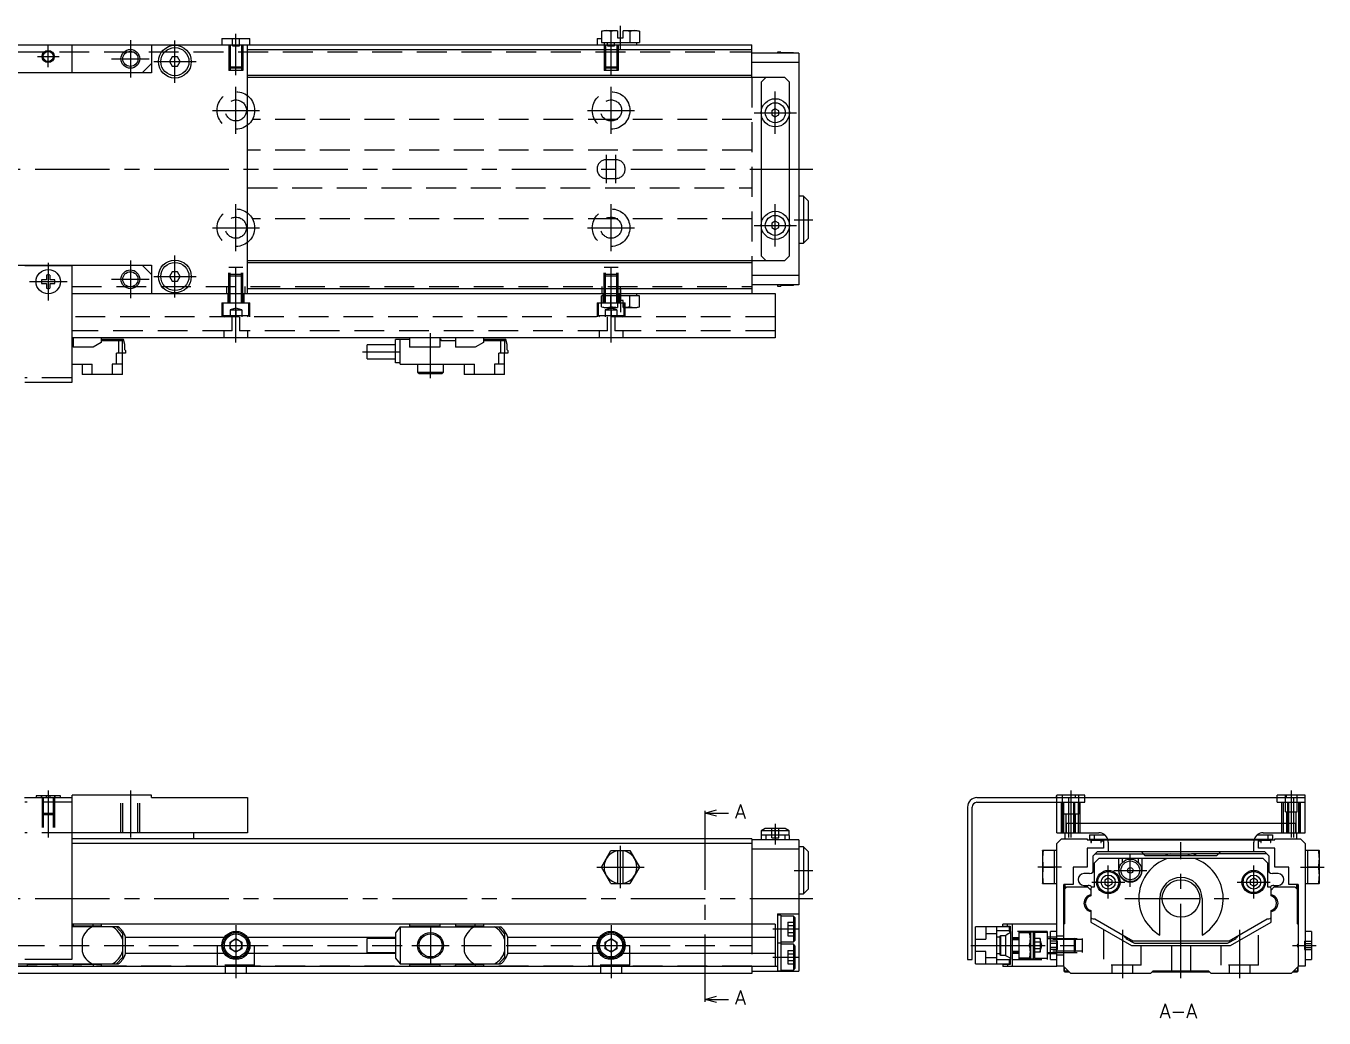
# Model space of a CAD drawing. Extents: x -1 to 584, y -8 to 212.
# Drawn here: x 307.2 to 584, y 0.5 to 212 of the extents above; entities that cross this region are included whole.
import ezdxf

# ---------------------------------------------------------------- set-up
doc = ezdxf.new("R2010")
doc.units = 0
doc.header["$LTSCALE"] = 0.5
doc.linetypes.add('CENTER', pattern=[50.8, 31.75, -6.35, 6.35, -6.35])
doc.linetypes.add('DASHED', pattern=[19.05, 12.7, -6.35])
for name, color, linetype in [('MSM_CENTER', 1, 'CENTER'), ('MSM_CONTINUOUS', 7, 'CONTINUOUS'), ('MSM_DASHED', 4, 'DASHED'), ('MSM_NARROW', 5, 'CONTINUOUS'), ('MSM_PART_NUMBER', 7, 'CONTINUOUS')]:
    doc.layers.add(name, color=color, linetype=linetype)
doc.styles.get("Standard").update_dxf_attribs({"font": 'txt.shx', "height": 1, "bigfont": 'bigfont.shx'})

msp = doc.modelspace()

# ---------------------------------------------------------------- linework, layer by layer
at = {"layer": 'MSM_CENTER'}
for p, q in [((433.99, 206.97), (433.99, 211.99)), ((311.99, 203.19), (311.99, 207.79)), ((329.5, 208.99), (329.5, 200.99)), ((339, 199.89), (339, 208.89)), ((352, 201.49), (352, 210.29)), ((431.99, 201.49), (431.99, 210.29)), ((309.69, 205.49), (314.29, 205.49)), ((325.5, 204.99), (333.5, 204.99)), ((334.5, 204.39), (343.5, 204.39)), ((352, 188.99), (352, 198.99)), ((431.99, 188.99), (431.99, 198.99)), ((467, 188.99), (467, 197.99)), ((347, 193.99), (357, 193.99)), ((426.99, 193.99), (437, 193.99)), ((462.5, 193.49), (471.5, 193.49)), ((430.99, 178.49), (430.99, 184.49)), ((432.99, 178.49), (432.99, 184.49)), ((106, 181.49), (475, 181.49)), ((352, 163.99), (352, 173.99)), ((431.99, 163.99), (431.99, 173.99)), ((467, 164.99), (467, 173.99)), ((347, 168.99), (357, 168.99)), ((426.99, 168.99), (437, 168.99)), ((462.5, 169.49), (471.5, 169.49)), ((471, 170.69), (475, 170.69)), ((311.99, 161.49), (311.99, 153.49)), ((329.5, 161.99), (329.5, 153.99)), ((339, 154.09), (339, 163.09)), ((352, 144.49), (352, 161.49)), ((431.99, 144.49), (431.99, 161.49)), ((325.5, 157.99), (333.5, 157.99)), ((334.5, 158.59), (343.5, 158.59)), ((308, 157.49), (316, 157.49)), ((433.99, 155.99), (433.99, 150.99)), ((393.5, 136.89), (393.5, 146.49)), ((379, 142.54), (387, 142.54)), ((311.99, 49), (311.99, 39)), ((329.5, 49), (329.5, 39)), ((529.49, 47.5), (529.49, 39)), ((529.99, 49), (529.99, 39)), ((576.99, 49), (576.99, 39)), ((577.49, 47.5), (577.49, 39)), ((452, 43.7), (452, 5)), ((467, 41.9), (467, 37.5)), ((433.99, 28.2), (433.99, 37.2)), ((553.49, 9), (553.49, 38)), ((542.69, 28.5), (542.69, 35.5)), ((428.95, 32.7), (439.04, 32.7)), ((471, 32), (475, 32)), ((527.99, 32.7), (522.99, 32.7)), ((537.99, 26), (537.99, 33)), ((539.19, 32), (546.19, 32)), ((568.99, 26), (568.99, 33)), ((578.99, 32.7), (583.99, 32.7)), ((534.49, 29.5), (541.49, 29.5)), ((565.49, 29.5), (572.49, 29.5)), ((106, 26), (475, 26)), ((541.49, 26), (565.49, 26)), ((352, 20.29), (352, 9.51)), ((352, 20), (352, 9)), ((393.5, 20), (393.5, 12)), ((431.99, 20.29), (431.99, 9)), ((466.5, 19.5), (472.19, 19.5)), ((540.99, 19.29), (540.99, 9)), ((565.99, 19.29), (565.99, 9)), ((348, 16), (356, 16)), ((389.5, 16), (397.5, 16)), ((428, 16), (436, 16)), ((508.69, 16), (533.49, 16)), ((577.29, 16), (582.29, 16)), ((466.5, 13.5), (472.19, 13.5))]:
    msp.add_line(p, q, dxfattribs=at)
at = {"layer": 'MSM_CONTINUOUS'}
for p, q in [((430.49, 210.99), (429.95, 210.85)), ((429.95, 210.85), (429.95, 208.49)), ((433.39, 210.99), (430.49, 210.99)), ((431.97, 210.85), (431.97, 208.49)), ((433.39, 210.99), (433.39, 209.49)), ((437.5, 210.99), (434.6, 210.99)), ((434.6, 209.49), (434.6, 210.99)), ((436.02, 210.85), (436.02, 208.49)), ((438.04, 210.85), (437.5, 210.99)), ((438.04, 210.85), (438.04, 208.49)), ((162, 207.99), (462, 207.99)), ((317.1, 201.99), (317.1, 207.99)), ((334, 207.99), (334, 201.99)), ((349, 209.29), (355, 209.29)), ((349, 209.29), (349, 207.99)), ((354.5, 154.99), (354.5, 207.99)), ((355, 207.99), (355, 209.29)), ((428.99, 209.29), (429.95, 209.29)), ((428.99, 209.29), (428.99, 207.99)), ((429.95, 208.49), (438.04, 208.49)), ((430.49, 208.49), (430.49, 207.99)), ((433.39, 209.49), (434.6, 209.49)), ((437.5, 207.99), (437.5, 208.49)), ((462, 200.99), (462, 207.99)), ((338.42, 205.39), (337.84, 204.39)), ((339.57, 205.39), (338.42, 205.39)), ((340.15, 204.39), (339.57, 205.39)), ((354.5, 206.99), (462, 206.99)), ((471.99, 206.19), (462, 206.19)), ((468.19, 206.44), (467.49, 206.44)), ((467.49, 206.44), (467.49, 206.19)), ((468.19, 206.44), (468.19, 206.19)), ((470.89, 206.24), (468.19, 206.24)), ((470.94, 206.19), (470.89, 206.24)), ((470.89, 206.24), (470.89, 206.19)), ((471.99, 206.19), (471.99, 156.79)), ((334, 203.99), (332, 201.99)), ((337.84, 204.39), (338.42, 203.39)), ((338.42, 203.39), (339.57, 203.39)), ((339.57, 203.39), (340.15, 204.39)), ((471.99, 204.19), (462, 204.19)), ((334, 201.99), (290, 201.99)), ((354.5, 201.49), (462, 201.49)), ((469, 200.99), (354.5, 200.99)), ((465, 200.99), (463.99, 199.99)), ((463.99, 199.99), (463.99, 162.99)), ((470, 199.99), (469, 200.99)), ((470, 162.99), (470, 199.99)), ((467, 194.36), (466.24, 193.93)), ((466.24, 193.93), (466.24, 193.06)), ((467.75, 193.93), (467, 194.36)), ((467.75, 193.06), (467.75, 193.93)), ((466.24, 193.06), (467, 192.63)), ((467, 192.63), (467.75, 193.06)), ((473, 175.69), (471.99, 175.69)), ((474, 174.69), (473, 175.69)), ((473, 175.69), (473, 165.69)), ((474, 174.69), (474, 166.69)), ((467, 170.36), (466.24, 169.93)), ((466.24, 169.93), (466.24, 169.06)), ((466.24, 169.06), (467, 168.63)), ((467.75, 169.93), (467, 170.36)), ((467, 168.63), (467.75, 169.06)), ((467.75, 169.06), (467.75, 169.93)), ((473, 165.69), (474, 166.69)), ((471.99, 165.69), (473, 165.69)), ((290, 160.99), (334, 160.99)), ((317, 160.89), (307, 160.89)), ((317, 160.89), (317, 135.99)), ((317.1, 154.99), (317.1, 160.99)), ((332, 160.99), (334, 158.99)), ((334, 160.99), (334, 154.99)), ((354.5, 161.99), (469, 161.99)), ((462, 161.5), (354.5, 161.5)), ((462, 161.99), (462, 154.99)), ((463.99, 162.99), (465, 161.99)), ((469, 161.99), (470, 162.99)), ((311.62, 157.86), (310.59, 157.86)), ((311.62, 158.9), (311.62, 157.86)), ((312.37, 157.86), (312.37, 158.9)), ((313.4, 157.86), (312.37, 157.86)), ((338.42, 159.59), (337.84, 158.59)), ((337.84, 158.59), (338.42, 157.59)), ((339.57, 159.59), (338.42, 159.59)), ((340.15, 158.59), (339.57, 159.59)), ((339.57, 157.59), (340.15, 158.59)), ((471.99, 158.79), (462, 158.79)), ((310.59, 157.12), (311.62, 157.12)), ((311.62, 157.12), (311.62, 156.09)), ((312.37, 156.09), (312.37, 157.12)), ((312.37, 157.12), (313.4, 157.12)), ((317, 154.99), (467, 154.99)), ((338.42, 157.59), (339.57, 157.59)), ((462, 155.99), (354.5, 155.99)), ((430.49, 154.99), (430.49, 154.49)), ((437.5, 154.49), (437.5, 154.99)), ((471.99, 156.79), (462, 156.79)), ((467, 154.99), (467, 145.49)), ((467.49, 156.79), (467.49, 156.54)), ((467.49, 156.54), (468.19, 156.54)), ((468.19, 156.79), (468.19, 156.54)), ((468.19, 156.74), (470.89, 156.74)), ((470.89, 156.79), (470.89, 156.74)), ((470.89, 156.74), (470.94, 156.79)), ((429.95, 152.14), (429.95, 154.49)), ((438.04, 154.49), (429.95, 154.49)), ((431.97, 152.14), (431.97, 154.49)), ((434.6, 153.49), (433.39, 153.49)), ((433.39, 153.49), (433.39, 151.99)), ((434.6, 151.99), (434.6, 153.49)), ((436.02, 152.14), (436.02, 154.49)), ((438.04, 152.14), (438.04, 154.49)), ((429.95, 152.14), (430.49, 151.99)), ((430.49, 151.99), (433.39, 151.99)), ((434.6, 151.99), (437.5, 151.99)), ((437.5, 151.99), (438.04, 152.14)), ((467, 145.49), (317, 145.49)), ((317.3, 144.89), (317, 144.89)), ((317.3, 145.49), (317.3, 143.49)), ((323.3, 144.51), (321.54, 143.49)), ((323.3, 145.49), (323.3, 144.51)), ((328.04, 145.19), (323.3, 145.19)), ((327.86, 144.89), (323.3, 144.89)), ((326.94, 144.89), (326.94, 142.24)), ((327.79, 144.89), (327.79, 142.24)), ((327.86, 144.89), (327.86, 145.19)), ((328.35, 144.1), (328.04, 145.19)), ((328.35, 142.99), (328.35, 144.1)), ((380, 141.04), (380, 144.04)), ((386, 144.04), (380, 144.04)), ((389, 145.19), (386, 145.19)), ((386, 140.19), (386, 145.19)), ((387, 139.89), (387, 145.19)), ((389, 145.49), (389, 143.49)), ((395.5, 145.49), (395.5, 143.49)), ((395.75, 145.19), (395.5, 145.19)), ((395.75, 144.89), (395.75, 145.19)), ((398.8, 144.89), (395.75, 144.89)), ((398.8, 145.49), (398.8, 143.49)), ((404.79, 144.51), (403.04, 143.49)), ((404.79, 145.49), (404.79, 144.51)), ((409.54, 145.19), (404.79, 145.19)), ((409.36, 144.89), (404.79, 144.89)), ((408.44, 144.89), (408.44, 142.24)), ((409.29, 144.89), (409.29, 142.24)), ((409.36, 144.89), (409.36, 145.19)), ((409.85, 144.1), (409.54, 145.19)), ((409.85, 142.99), (409.85, 144.1)), ((321.54, 143.49), (317.3, 143.49)), ((326.56, 139.89), (326.56, 142.24)), ((328.5, 142.24), (326.56, 142.24)), ((327.8, 137.69), (327.8, 142.24)), ((328.5, 142.84), (328.35, 142.99)), ((328.5, 142.84), (328.5, 142.24)), ((395.5, 143.49), (389, 143.49)), ((403.04, 143.49), (398.8, 143.49)), ((408.06, 139.89), (408.06, 142.24)), ((409.99, 142.24), (408.06, 142.24)), ((409.3, 137.69), (409.3, 142.24)), ((409.99, 142.84), (409.85, 142.99)), ((409.99, 142.84), (409.99, 142.24)), ((317, 139.89), (321.34, 139.89)), ((319.2, 139.89), (319.2, 137.69)), ((321.34, 137.69), (321.34, 139.89)), ((327.8, 139.89), (325.65, 139.89)), ((325.65, 139.89), (325.65, 137.69)), ((380, 141.04), (386, 141.04)), ((387, 140.19), (386, 140.19)), ((387, 139.89), (402.84, 139.89)), ((390.75, 139.89), (390.75, 138.19)), ((396.25, 138.19), (396.25, 139.89)), ((400.69, 139.89), (400.69, 137.69)), ((402.84, 137.69), (402.84, 139.89)), ((409.3, 139.89), (407.15, 139.89)), ((407.15, 139.89), (407.15, 137.69)), ((317, 135.99), (307, 135.99)), ((327.8, 137.69), (319.2, 137.69)), ((390.75, 138.19), (391.04, 137.89)), ((390.75, 138.19), (396.25, 138.19)), ((391.04, 137.89), (395.95, 137.89)), ((395.95, 137.89), (396.25, 138.19)), ((409.3, 137.69), (400.69, 137.69)), ((306.9, 47.5), (317.1, 47.5)), ((309.4, 47.9), (309.4, 47.5)), ((314.6, 47.9), (309.4, 47.9)), ((314.6, 47.5), (314.6, 47.9)), ((317, 47.5), (317, 13)), ((334, 48), (317.1, 48)), ((317.1, 46.5), (317.1, 48)), ((334, 47.5), (334, 48)), ((334, 47.5), (354.5, 47.5)), ((354.5, 47.5), (354.5, 40)), ((509.99, 47.5), (579.99, 47.5)), ((526.99, 47.9), (526.89, 47.9)), ((526.89, 47.9), (526.89, 47.5)), ((532.99, 48), (526.99, 48)), ((526.99, 40), (526.99, 48)), ((530.99, 47.5), (530.99, 48)), ((532.99, 47.5), (532.99, 48)), ((579.99, 48), (573.99, 48)), ((573.99, 47.5), (573.99, 48)), ((575.99, 47.5), (575.99, 48)), ((579.99, 40), (579.99, 48)), ((317, 46.5), (317.1, 46.5)), ((452, 44.2), (454.5, 44.87)), ((452, 44.7), (452, 43.7)), ((507.99, 45.5), (507.99, 13)), ((508.99, 13), (508.99, 45.5)), ((509.99, 46.5), (526.99, 46.5)), ((454.5, 43.53), (452, 44.2)), ((452, 44.2), (457, 44.2)), ((528.99, 42), (528.99, 40)), ((577.99, 42), (528.99, 42)), ((577.99, 40), (577.99, 42)), ((354.5, 40), (317, 40)), ((343, 38.7), (343, 40)), ((464, 40.4), (463.99, 38.6)), ((463.99, 39.6), (470, 39.6)), ((464.86, 40.9), (464, 40.4)), ((469.99, 40.4), (464, 40.4)), ((469.13, 40.9), (464.86, 40.9)), ((465, 39.6), (465, 38.6)), ((469, 39.6), (469, 38.6)), ((469.99, 40.4), (469.13, 40.9)), ((470, 38.5), (469.99, 40.4)), ((526.99, 40), (535.99, 40)), ((528.79, 38.7), (528.79, 40)), ((533.99, 39.6), (537.19, 39.6)), ((533.99, 39.6), (533.99, 38.5)), ((534.99, 39.6), (534.99, 38.6)), ((569.79, 39.6), (572.99, 39.6)), ((570.99, 40), (579.99, 40)), ((571.99, 39.6), (571.99, 38.6)), ((572.99, 39.6), (572.99, 38.5)), ((578.19, 38.7), (578.19, 40)), ((462, 38.7), (317, 38.7)), ((462, 37.7), (317, 37.7)), ((429.95, 32.7), (431.97, 36.2)), ((431.97, 36.2), (436.02, 36.2)), ((433.39, 36.2), (433.39, 29.2)), ((434.6, 29.2), (434.6, 36.2)), ((436.02, 36.2), (438.04, 32.7)), ((462, 38.7), (462, 20.5)), ((462, 38.6), (470, 38.6)), ((471.99, 38.5), (462, 38.5)), ((471.99, 36.5), (462, 36.5)), ((467.99, 38.6), (467.99, 38.5)), ((471.99, 38.5), (471.99, 10.5)), ((473, 37), (471.99, 37)), ((474, 36), (473, 37)), ((473, 37), (473, 27)), ((474, 36), (474, 28)), ((523.99, 36.15), (524, 36.2)), ((523.99, 36.15), (523.99, 29.25)), ((526.99, 36.2), (524, 36.2)), ((526.49, 29.2), (526.49, 36.2)), ((526.99, 37.7), (527.99, 38.7)), ((526.99, 11.6), (526.99, 37.7)), ((527.99, 38.7), (533.5, 38.7)), ((533.5, 38.7), (533.5, 38.5)), ((533.5, 38.5), (573.49, 38.5)), ((533.5, 36.7), (533.5, 32.7)), ((537, 36.7), (533.5, 36.7)), ((572.99, 38.6), (533.99, 38.6)), ((534.29, 38.5), (534.29, 37.95)), ((534.29, 37.95), (534.4, 37.95)), ((534.4, 38.45), (536.39, 38.45)), ((534.4, 37.95), (534.4, 38.45)), ((535.69, 36), (534.69, 35)), ((535.69, 36), (571.29, 36)), ((536.39, 38.45), (536.39, 37.95)), ((536.39, 37.95), (536.5, 37.95)), ((536.5, 37.95), (536.5, 38.3)), ((536.5, 38.3), (537, 38.3)), ((537, 38.3), (537, 36.7)), ((537.99, 38), (537.99, 36)), ((545.89, 35.1), (544.99, 36)), ((561.99, 36), (561.09, 35.1)), ((568.99, 36), (568.99, 38)), ((569.99, 36.7), (569.99, 38.3)), ((569.99, 38.3), (570.49, 38.3)), ((573.49, 36.7), (569.99, 36.7)), ((570.49, 38.3), (570.49, 37.95)), ((570.49, 37.95), (570.58, 37.95)), ((570.58, 38.45), (572.58, 38.45)), ((570.58, 37.95), (570.58, 38.45)), ((572.29, 35), (571.29, 36)), ((572.58, 38.45), (572.58, 37.95)), ((572.58, 37.95), (572.68, 37.95)), ((572.68, 37.95), (572.68, 38.5)), ((573.49, 38.7), (578.99, 38.7)), ((573.49, 38.5), (573.49, 38.7)), ((573.49, 32.7), (573.49, 36.7)), ((578.99, 38.7), (579.99, 37.7)), ((579.99, 37.7), (579.99, 11.6)), ((582.98, 36.2), (579.99, 36.2)), ((580.49, 36.2), (580.49, 29.2)), ((582.98, 36.2), (582.99, 36.15)), ((582.99, 29.25), (582.99, 36.15)), ((534.69, 35), (534.69, 31.59)), ((535.99, 34.5), (534.99, 33.5)), ((534.99, 33.5), (534.99, 28.42)), ((535.19, 35.5), (555.73, 35.5)), ((570.99, 34.5), (535.99, 34.5)), ((540.19, 34.5), (540.19, 32)), ((540.99, 33.69), (540.99, 34.5)), ((544.39, 34.5), (544.39, 33.69)), ((545.19, 32), (545.19, 34.5)), ((561.09, 35.1), (545.89, 35.1)), ((571.79, 35.5), (555.73, 35.5)), ((571.99, 33.5), (570.99, 34.5)), ((571.99, 28.42), (571.99, 33.5)), ((572.29, 31.59), (572.29, 35)), ((431.97, 29.2), (429.95, 32.7)), ((438.04, 32.7), (436.02, 29.2)), ((524.14, 32.7), (526.49, 32.7)), ((533.5, 32.7), (530.49, 32.7)), ((530.49, 32.7), (530.49, 29)), ((533.99, 31.3), (532.79, 31.3)), ((574.19, 31.3), (572.99, 31.3)), ((576.49, 32.7), (573.49, 32.7)), ((576.49, 29), (576.49, 32.7)), ((582.84, 32.7), (580.49, 32.7)), ((431.97, 29.2), (436.02, 29.2)), ((473, 27), (474, 28)), ((524, 29.2), (523.99, 29.25)), ((524, 29.2), (526.99, 29.2)), ((530.49, 29), (528.49, 29)), ((528.49, 11.5), (528.49, 29)), ((528.54, 29), (528.54, 20.5)), ((528.64, 29), (528.64, 20.6)), ((528.69, 28), (529.19, 28.5)), ((528.69, 20.65), (528.69, 28)), ((528.79, 28.1), (528.79, 29)), ((529.19, 28.5), (533.59, 28.5)), ((532.79, 28.8), (533.69, 28.8)), ((533.59, 28.5), (534.29, 27.8)), ((534.29, 27.8), (534.29, 26.55)), ((534.99, 28.42), (534.47, 28.42)), ((537.99, 30.37), (537.24, 29.93)), ((537.24, 29.93), (537.24, 29.07)), ((537.24, 29.07), (537.99, 28.63)), ((538.74, 29.93), (537.99, 30.37)), ((537.99, 28.63), (538.74, 29.07)), ((538.74, 29.93), (538.74, 29.07)), ((568.99, 30.37), (568.24, 29.93)), ((568.24, 29.93), (568.24, 29.07)), ((568.24, 29.07), (568.99, 28.63)), ((569.74, 29.93), (568.99, 30.37)), ((568.99, 28.63), (569.74, 29.07)), ((569.74, 29.93), (569.74, 29.07)), ((572.51, 28.42), (571.99, 28.42)), ((572.69, 27.8), (573.39, 28.5)), ((572.69, 26.55), (572.69, 27.8)), ((573.29, 28.8), (574.19, 28.8)), ((573.39, 28.5), (577.79, 28.5)), ((578.49, 29), (576.49, 29)), ((577.79, 28.5), (578.29, 28)), ((578.19, 28.1), (578.19, 29)), ((578.29, 28), (578.29, 20.65)), ((578.34, 29), (578.34, 20.6)), ((578.44, 29), (578.44, 20.5)), ((578.49, 29), (578.49, 11.5)), ((579.99, 29.2), (582.98, 29.2)), ((582.99, 29.25), (582.98, 29.2)), ((471.99, 27), (473, 27)), ((528.64, 25), (528.54, 25)), ((548.99, 18.21), (548.99, 26)), ((557.99, 26), (557.99, 18.21)), ((578.34, 25), (578.44, 25)), ((467.49, 22.75), (471.99, 22.75)), ((467.49, 22.75), (467.49, 10.5)), ((468.19, 22.45), (467.49, 22.45)), ((468.19, 22.45), (468.19, 16.55)), ((470.89, 22.25), (468.19, 22.25)), ((471.19, 21.94), (470.89, 22.25)), ((470.89, 22.25), (470.89, 16.75)), ((534.29, 23.45), (534.29, 20.95)), ((572.69, 20.95), (572.69, 23.45)), ((467, 20.5), (317, 20.5)), ((326.94, 19.95), (317, 19.95)), ((317.3, 20.5), (317.3, 19.95)), ((323.3, 20.1), (317.3, 20.1)), ((321.54, 20.1), (321.54, 20.5)), ((323.3, 20.5), (323.3, 19.95)), ((327.8, 18.55), (326.56, 19.95)), ((387, 19.95), (386, 18.69)), ((387, 19.95), (408.44, 19.95)), ((387, 19.95), (387, 12.05)), ((389, 20.5), (389, 19.95)), ((395.5, 20.1), (389, 20.1)), ((395.5, 20.5), (395.5, 19.95)), ((398.8, 20.5), (398.8, 19.95)), ((404.79, 20.1), (398.8, 20.1)), ((403.04, 20.1), (403.04, 20.5)), ((404.79, 20.5), (404.79, 19.95)), ((409.3, 18.55), (408.06, 19.95)), ((467, 20.5), (467, 11.5)), ((471.19, 21.94), (471.19, 17.06)), ((517.09, 19.95), (509.69, 19.95)), ((509.69, 12.05), (509.69, 19.95)), ((511.89, 19.95), (511.89, 17.33)), ((514.24, 12.05), (514.24, 19.95)), ((526.99, 20.5), (515.49, 20.5)), ((515.49, 20.1), (515.49, 20.5)), ((515.49, 20.1), (517.09, 20.1)), ((516.5, 20.1), (516.5, 20.5)), ((516.89, 19.95), (516.89, 19)), ((517.09, 20.1), (517.09, 19)), ((517.49, 20.5), (517.49, 11.5)), ((528.49, 20.45), (528.69, 20.65)), ((534.29, 20.95), (542.91, 15.97)), ((534.74, 21.66), (535.14, 21.66)), ((535.14, 21.66), (543.22, 17)), ((563.76, 17), (571.84, 21.66)), ((564.07, 15.97), (572.69, 20.95)), ((571.84, 21.66), (572.24, 21.66)), ((578.29, 20.65), (578.49, 20.45)), ((319.2, 17.33), (319.2, 14.67)), ((327.8, 18.55), (327.8, 13.45)), ((328.5, 14.24), (328.5, 17.76)), ((349.52, 17.7), (328.5, 17.7)), ((350.75, 16.72), (352, 17.44)), ((350.75, 15.28), (350.75, 16.72)), ((352, 17.44), (353.25, 16.72)), ((353.25, 16.72), (353.25, 15.28)), ((386, 17.7), (354.47, 17.7)), ((380, 14.5), (380, 17.5)), ((386, 17.5), (380, 17.5)), ((386, 18.69), (386, 13.31)), ((400.69, 17.33), (400.69, 14.67)), ((409.3, 18.55), (409.3, 13.45)), ((409.99, 14.24), (409.99, 17.76)), ((429.52, 17.7), (409.99, 17.7)), ((430.75, 16.72), (431.99, 17.44)), ((430.75, 15.28), (430.75, 16.72)), ((431.99, 17.44), (433.25, 16.72)), ((433.25, 16.72), (433.25, 15.28)), ((467, 17.7), (434.47, 17.7)), ((468.19, 16.75), (470.89, 16.75)), ((470.89, 16.75), (471.19, 17.06)), ((509.69, 17.33), (511.89, 17.33)), ((511.89, 18.55), (514.24, 18.55)), ((516.89, 19.1), (514.24, 19.1)), ((514.84, 17.76), (514.24, 17.76)), ((514.84, 17.76), (514.99, 18.12)), ((514.84, 17.76), (514.84, 14.24)), ((514.99, 18.12), (516.1, 18.12)), ((514.99, 18.12), (514.99, 13.88)), ((516.1, 18.12), (516.1, 13.88)), ((516.89, 19), (517.19, 19)), ((517.19, 13), (517.19, 19)), ((517.49, 17.7), (518.99, 17.7)), ((518.99, 17.5), (517.49, 17.5)), ((518.99, 13.1), (518.99, 18.9)), ((518.99, 18.9), (521.99, 18.9)), ((518.99, 18.75), (521.39, 18.75)), ((521.39, 18.75), (521.39, 13.25)), ((521.99, 18.9), (521.99, 13.1)), ((525.69, 13), (525.69, 19)), ((526.99, 19), (525.69, 19)), ((541.82, 17.39), (543.59, 16.5)), ((543.22, 17), (563.76, 17)), ((563.39, 16.5), (565.16, 17.39)), ((581.29, 19), (579.99, 19)), ((581.29, 19), (581.29, 13)), ((349.52, 14.3), (328.5, 14.3)), ((352, 14.56), (350.75, 15.28)), ((353.25, 15.28), (352, 14.56)), ((386, 14.3), (354.47, 14.3)), ((380, 14.5), (386, 14.5)), ((429.52, 14.3), (409.99, 14.3)), ((431.99, 14.56), (430.75, 15.28)), ((433.25, 15.28), (431.99, 14.56)), ((467, 14.3), (434.47, 14.3)), ((467.49, 16.55), (468.19, 16.55)), ((468.19, 16.45), (467.49, 16.45)), ((468.19, 16.45), (468.19, 10.55)), ((470.89, 16.25), (468.19, 16.25)), ((471.19, 15.94), (470.89, 16.25)), ((470.89, 16.25), (470.89, 10.75)), ((471.19, 15.94), (471.19, 11.06)), ((511.89, 14.67), (509.69, 14.67)), ((511.89, 12.05), (511.89, 14.67)), ((514.84, 14.24), (514.24, 14.24)), ((514.99, 13.88), (514.84, 14.24)), ((516.1, 13.88), (514.99, 13.88)), ((517.49, 14.5), (518.99, 14.5)), ((518.99, 14.3), (517.49, 14.3)), ((518.99, 16), (521.14, 16)), ((542.91, 15.97), (564.07, 15.97)), ((543.59, 16.5), (563.39, 16.5)), ((467.49, 11.5), (157, 11.5)), ((305.5, 12.05), (326.94, 12.05)), ((317, 13), (307, 13)), ((307.5, 12.05), (307.5, 11.5)), ((314, 11.9), (307.5, 11.9)), ((314, 12.05), (314, 11.5)), ((317.3, 12.05), (317.3, 11.5)), ((323.3, 11.9), (317.3, 11.9)), ((321.54, 11.9), (321.54, 11.5)), ((323.3, 12.05), (323.3, 11.5)), ((326.56, 12.05), (327.8, 13.45)), ((386, 13.31), (387, 12.05)), ((387, 12.05), (408.44, 12.05)), ((389, 12.05), (389, 11.5)), ((395.5, 11.9), (389, 11.9)), ((395.5, 12.05), (395.5, 11.5)), ((398.8, 12.05), (398.8, 11.5)), ((404.79, 11.9), (398.8, 11.9)), ((403.04, 11.9), (403.04, 11.5)), ((404.79, 12.05), (404.79, 11.5)), ((408.06, 12.05), (409.3, 13.45)), ((462, 11.5), (462, 10)), ((507.99, 13), (508.99, 13)), ((509.69, 12.05), (517.09, 12.05)), ((511.89, 13.45), (514.24, 13.45)), ((516.89, 12.9), (514.24, 12.9)), ((517.09, 11.9), (515.49, 11.9)), ((515.49, 11.9), (515.49, 11.5)), ((526.99, 11.5), (515.49, 11.5)), ((516.5, 11.9), (516.5, 11.5)), ((516.89, 13), (516.89, 12.05)), ((517.19, 13), (516.89, 13)), ((517.09, 13), (517.09, 11.9)), ((521.39, 13.25), (518.99, 13.25)), ((521.99, 13.1), (518.99, 13.1)), ((525.69, 13), (526.99, 13)), ((528.49, 11.6), (526.99, 11.6)), ((529.99, 10), (528.49, 11.5)), ((528.54, 11.45), (528.54, 10.6)), ((528.64, 10.6), (528.64, 11.35)), ((578.49, 11.5), (576.99, 10)), ((578.34, 11.35), (578.34, 10.6)), ((578.44, 10.6), (578.44, 11.45)), ((579.99, 11.6), (578.49, 11.6)), ((579.99, 13), (581.29, 13)), ((462, 10), (162, 10)), ((462, 10.5), (471.99, 10.5)), ((467.49, 10.55), (468.19, 10.55)), ((468.19, 10.75), (470.89, 10.75)), ((470.89, 10.75), (471.19, 11.06)), ((529.49, 10.5), (528.74, 10.5)), ((528.74, 10.4), (529.59, 10.4)), ((547.02, 10), (529.99, 10)), ((547.52, 10.5), (547.02, 10)), ((547.42, 10.4), (559.56, 10.4)), ((559.46, 10.5), (547.52, 10.5)), ((559.96, 10), (559.46, 10.5)), ((576.99, 10), (559.96, 10)), ((577.39, 10.4), (578.24, 10.4)), ((578.24, 10.5), (577.49, 10.5)), ((452, 4.5), (454.5, 5.17)), ((452, 5), (452, 4)), ((454.5, 3.83), (452, 4.5)), ((452, 4.5), (457, 4.5))]:
    msp.add_line(p, q, dxfattribs=at)
for centre, radius in [((339, 204.39), 3.5), ((311.99, 205.49), 1.06), ((329.5, 204.99), 1.62), ((339, 204.39), 3), ((467, 193.49), 3), ((467, 193.49), 2.13), ((467, 169.49), 3), ((467, 169.49), 2.13), ((339, 158.59), 3.5), ((339, 158.59), 3), ((311.99, 157.49), 2.6), ((329.5, 157.99), 1.62), ((542.69, 32), 2.4), ((542.69, 32), 2), ((537.99, 29.5), 2.5), ((537.99, 29.5), 2.25), ((537.99, 29.5), 1.5), ((542.69, 32), 0.6), ((568.99, 29.5), 2.5), ((568.99, 29.5), 2.25), ((568.99, 29.5), 1.5), ((553.49, 26), 4), ((352, 16), 3), ((352, 16), 2.75), ((352, 16), 2.45), ((352, 16), 1.25), ((393.5, 16), 2.75), ((393.5, 16), 2.45), ((431.99, 16), 3), ((431.99, 16), 2.75), ((431.99, 16), 2.45), ((431.99, 16), 1.25)]:
    msp.add_circle(centre, radius, dxfattribs=at)
for centre, radius, start, end in [((431, 207.14), 3.86, 90.5706, 105.7723), ((430.93, 207.13), 3.86, 74.2309, 89.4262), ((434.17, 194.83), 16.17, 92.7561, 97.8123), ((433.82, 194.83), 16.17, 82.1877, 87.2439), ((437.06, 207.13), 3.86, 90.5738, 105.7691), ((436.99, 207.14), 3.86, 74.2277, 89.4294), ((311.99, 157.49), 1.45, 165.2162, 194.7838), ((311.99, 157.49), 1.45, 75.2162, 104.7838), ((311.99, 157.49), 1.45, 345.2162, 14.7838), ((311.99, 157.49), 1.45, 255.2162, 284.7838), ((431, 155.85), 3.86, 254.2277, 269.4294), ((430.93, 155.85), 3.86, 270.5738, 285.7691), ((434.17, 168.16), 16.17, 262.1877, 267.2439), ((433.82, 168.16), 16.17, 272.7561, 277.8123), ((437.06, 155.85), 3.86, 254.2309, 269.4262), ((436.99, 155.85), 3.86, 270.5706, 285.7723), ((509.99, 45.5), 2, 90, 180), ((509.99, 45.5), 1, 90, 180), ((535.99, 38), 2, 17.4576, 90), ((570.99, 38), 2, 90, 162.5424), ((433.99, 32.7), 3.5, 99.8709, 260.1291), ((433.99, 32.7), 3.5, 279.8709, 80.1291), ((535.3, 34.39), 11.31, 170.8086, 179.713), ((535.99, 38), 2, 0, 14.4775), ((570.99, 38), 2, 165.5225, 180), ((571.68, 34.39), 11.31, 0.287, 9.1914), ((535.3, 34.51), 11.31, 180.2886, 189.1898), ((553.49, 26), 9, 109.1881, 240), ((551.27, 33.44), 2.06, 90.4769, 126.2593), ((555.74, 34.4), 1.1, 90.5561, 140.4347), ((555.71, 33.44), 2.06, 53.6474, 89.5445), ((553.49, 26), 9, 300, 70.8119), ((571.68, 34.51), 11.31, 350.8102, 359.7114), ((535.3, 30.89), 11.31, 170.8102, 179.7114), ((535.3, 31.01), 11.31, 180.287, 189.1914), ((532.79, 30.05), 1.25, 90, 270), ((533.99, 32.3), 1, 270, 0), ((542.69, 32), 2.5, 180, 0), ((553.49, 26), 4.5, 0, 180), ((572.99, 32.3), 1, 180, 270), ((574.19, 30.05), 1.25, 270, 90), ((571.68, 30.89), 11.31, 0.2886, 9.1898), ((571.68, 31.01), 11.31, 350.8086, 359.713), ((531.49, 29), 2.75, 180, 190.9425), ((533.69, 27.8), 1, 38.3161, 90), ((534.75, 28), 0.5, 123.7236, 204.0908), ((573.29, 27.8), 1, 90, 141.6839), ((572.23, 28), 0.5, 335.9092, 56.2764), ((575.49, 29), 2.75, 349.0575, 0), ((534.61, 25), 1.8, 100.0787, 259.9213), ((534.69, 25), 1.6, 104.4775, 255.5225), ((572.38, 25), 1.8, 280.0787, 79.9213), ((572.29, 25), 1.6, 284.4775, 75.5225), ((323.5, 16), 4.5, 118.6246, 162.8538), ((323.5, 16), 4.5, 17.1462, 61.3754), ((323.87, 16), 5, 38.3525, 52.1855), ((404.99, 16), 4.5, 118.6246, 162.8538), ((404.99, 16), 4.5, 17.1462, 61.3754), ((405.37, 16), 5, 38.3525, 52.1855), ((534.74, 22.16), 0.5, 205.8419, 270), ((572.24, 22.16), 0.5, 270, 334.1581), ((323.5, 16), 5.3, 19.37, 35.8295), ((404.99, 16), 5.3, 19.37, 35.8295), ((521.27, 10.14), 9.51, 115.4329, 122.9545), ((517.06, 17.31), 4.33, 0.8522, 19.4039), ((517.08, 17.44), 4.31, 340.5484, 359.1954), ((543.1, 20), 2.65, 223.295, 256.765), ((553.49, 26), 14.5, 213.8184, 216.42), ((563.88, 20), 2.65, 283.235, 316.705), ((553.49, 26), 14.5, 323.58, 326.1816), ((323.5, 16), 4.5, 197.1462, 241.3754), ((323.5, 16), 4.5, 298.6246, 342.8538), ((323.5, 16), 5.3, 324.1705, 340.63), ((404.99, 16), 4.5, 197.1462, 241.3754), ((404.99, 16), 4.5, 298.6246, 342.8538), ((404.99, 16), 5.3, 324.1705, 340.63), ((521.27, 21.86), 9.51, 237.0455, 244.5671), ((517.08, 14.56), 4.31, 0.8046, 19.4516), ((517.06, 14.69), 4.33, 340.5961, 359.1478), ((578.79, 15.97), 0.5, 126.8699, 233.1301), ((323.87, 16), 5, 307.8145, 321.6475), ((405.37, 16), 5, 307.8145, 321.6475), ((528.74, 10.6), 0.2, 180, 270), ((528.74, 10.6), 0.1, 180, 270), ((578.24, 10.6), 0.1, 270, 360), ((578.24, 10.6), 0.2, 270, 360)]:
    msp.add_arc(centre, radius, start, end, dxfattribs=at)
at = {"layer": 'MSM_DASHED'}
for p, q in [((350.5, 207.99), (350.5, 202.49)), ((350.77, 207.99), (350.77, 202.49)), ((351.25, 207.79), (351.25, 209.29)), ((351.25, 207.79), (352.75, 207.79)), ((352, 207.79), (352, 209.29)), ((352.75, 207.79), (352.75, 209.29)), ((353.22, 207.99), (353.22, 202.49)), ((353.5, 207.99), (353.5, 202.49)), ((430.49, 207.99), (430.49, 202.49)), ((430.77, 207.99), (430.77, 202.49)), ((431.24, 207.79), (431.24, 208.49)), ((431.24, 207.79), (432.74, 207.79)), ((431.99, 207.79), (431.99, 208.49)), ((432.74, 207.79), (432.74, 208.49)), ((433.22, 207.99), (433.22, 202.49)), ((433.49, 207.99), (433.49, 202.49)), ((162, 206.49), (462, 206.49)), ((350.77, 202.99), (350.5, 203.26)), ((350.5, 203.26), (353.5, 203.26)), ((353.5, 202.49), (350.5, 202.49)), ((353.22, 202.99), (350.77, 202.99)), ((353.22, 202.99), (353.5, 203.26)), ((430.77, 202.99), (430.49, 203.26)), ((430.49, 203.26), (433.49, 203.26)), ((433.49, 202.49), (430.49, 202.49)), ((433.22, 202.99), (430.77, 202.99)), ((433.22, 202.99), (433.49, 203.26)), ((462, 200.99), (462, 161.99)), ((462, 192.07), (355.5, 192.07)), ((462, 185.49), (354.5, 185.49)), ((432.99, 183.49), (430.99, 183.49)), ((354.5, 177.49), (462, 177.49)), ((430.99, 179.49), (432.99, 179.49)), ((462, 170.91), (355.5, 170.91)), ((350.5, 153), (350.5, 160.49)), ((353.5, 160.49), (350.5, 160.49)), ((350.77, 158.99), (350.5, 158.72)), ((350.5, 158.72), (353.5, 158.72)), ((350.77, 152.99), (350.77, 160.49)), ((353.22, 158.99), (350.77, 158.99)), ((353.22, 152.99), (353.22, 160.49)), ((353.22, 158.99), (353.5, 158.72)), ((353.5, 153), (353.5, 160.49)), ((430.49, 153), (430.49, 160.49)), ((433.49, 160.49), (430.49, 160.49)), ((430.77, 158.99), (430.49, 158.72)), ((430.49, 158.72), (433.49, 158.72)), ((430.77, 152.99), (430.77, 160.49)), ((433.22, 158.99), (430.77, 158.99)), ((433.22, 152.99), (433.22, 160.49)), ((433.22, 158.99), (433.49, 158.72)), ((433.49, 153), (433.49, 160.49)), ((317, 156.49), (462, 156.49)), ((350, 156.49), (350, 154.99)), ((350.25, 154.99), (350.25, 152.99)), ((353.75, 152.99), (353.75, 154.99)), ((354, 154.99), (354, 156.49)), ((428.99, 154.99), (428.99, 154.99)), ((429.99, 156.49), (429.99, 154.99)), ((430.25, 154.99), (430.25, 152.99)), ((433.75, 152.99), (433.75, 154.99)), ((433.99, 154.99), (433.99, 156.49)), ((349, 152.99), (355, 152.99)), ((349, 152.99), (349, 149.99)), ((349.25, 152.99), (349.25, 150.29)), ((354.75, 150.29), (354.75, 152.99)), ((355, 149.99), (355, 152.99)), ((428.99, 152.99), (434.99, 152.99)), ((428.99, 152.99), (428.99, 149.99)), ((429.25, 152.99), (429.25, 150.29)), ((434.75, 150.29), (434.75, 152.99)), ((434.99, 149.99), (434.99, 152.99)), ((467, 149.99), (317, 149.99)), ((349.25, 150.29), (349.54, 149.99)), ((349.25, 150.29), (354.75, 150.29)), ((352, 151.83), (350.75, 151.49)), ((350.75, 151.49), (350.75, 149.99)), ((350.75, 151.49), (353.25, 151.49)), ((351.23, 146.99), (351.23, 149.99)), ((353.25, 151.49), (352, 151.83)), ((352, 151.49), (352, 149.99)), ((352.76, 149.99), (352.76, 146.99)), ((353.25, 151.49), (353.25, 149.99)), ((354.45, 149.99), (354.75, 150.29)), ((429.25, 150.29), (429.55, 149.99)), ((429.25, 150.29), (434.75, 150.29)), ((431.99, 151.83), (430.75, 151.49)), ((430.75, 151.49), (430.75, 149.99)), ((430.75, 151.49), (433.25, 151.49)), ((431.23, 146.99), (431.23, 149.99)), ((433.25, 151.49), (431.99, 151.83)), ((431.99, 151.49), (431.99, 149.99)), ((432.76, 149.99), (432.76, 146.99)), ((433.25, 151.49), (433.25, 149.99)), ((434.45, 149.99), (434.75, 150.29)), ((351.23, 146.99), (317, 146.99)), ((349.52, 145.49), (349.52, 146.99)), ((431.23, 146.99), (352.76, 146.99)), ((354.47, 146.99), (354.47, 145.49)), ((429.52, 145.49), (429.52, 146.99)), ((467, 146.99), (432.76, 146.99)), ((434.47, 146.99), (434.47, 145.49)), ((317, 136.99), (307, 136.99)), ((310.55, 47.9), (310.55, 47.5)), ((310.59, 47.5), (310.59, 47.9)), ((310.69, 47.5), (310.69, 40)), ((310.94, 47.5), (310.94, 40)), ((311.62, 47.5), (311.62, 47.9)), ((312.37, 47.5), (312.37, 47.9)), ((313.05, 47.5), (313.05, 40)), ((313.3, 47.5), (313.3, 40)), ((313.4, 47.5), (313.4, 47.9)), ((313.45, 47.5), (313.45, 47.9)), ((327.5, 40), (327.5, 48)), ((327.87, 40), (327.87, 48)), ((331.12, 40), (331.12, 48)), ((331.5, 40), (331.5, 48)), ((527.99, 40), (527.99, 48)), ((528.24, 44), (528.24, 48)), ((528.37, 40), (528.37, 48)), ((531.61, 40), (531.61, 48)), ((531.74, 44), (531.74, 48)), ((531.99, 40), (531.99, 48)), ((532.99, 46.5), (532.99, 47.5)), ((573.99, 46.5), (573.99, 47.5)), ((574.99, 40), (574.99, 48)), ((575.37, 40), (575.37, 48)), ((575.74, 44.5), (575.74, 48)), ((578.24, 44.5), (578.24, 48)), ((578.61, 40), (578.61, 48)), ((578.99, 40), (578.99, 48)), ((317, 46.5), (307, 46.5)), ((526.99, 46.5), (532.99, 46.5)), ((528.19, 46.5), (528.19, 40)), ((528.43, 46.5), (528.43, 40)), ((530.55, 46.5), (530.55, 40)), ((530.79, 46.5), (530.79, 40)), ((573.99, 46.5), (579.99, 46.5)), ((575.74, 44.5), (578.24, 44.5)), ((575.99, 44.5), (575.99, 40)), ((576.19, 46.5), (576.19, 40)), ((576.43, 46.5), (576.43, 40)), ((577.99, 44.5), (577.99, 40)), ((578.55, 46.5), (578.55, 40)), ((578.79, 46.5), (578.79, 40)), ((313.3, 44.13), (310.69, 44.13)), ((310.69, 44.13), (310.94, 43.89)), ((310.94, 43.89), (313.05, 43.89)), ((313.05, 43.89), (313.3, 44.13)), ((531.74, 44), (528.24, 44)), ((528.99, 40), (528.99, 44)), ((530.99, 40), (530.99, 44)), ((317, 40), (307, 40)), ((466.24, 38.9), (466.24, 40.9)), ((466.24, 38.9), (467.75, 38.9)), ((467, 38.9), (467, 40.9)), ((467.75, 38.9), (467.75, 40.9)), ((462, 20.5), (462, 11.5)), ((467.49, 19.5), (471.19, 19.5)), ((469.69, 20.94), (471.19, 20.94)), ((469.69, 20.94), (469.69, 18.06)), ((469.69, 20.22), (471.19, 20.22)), ((536.99, 19.39), (536.99, 11.8)), ((569.99, 11.8), (569.99, 19.39)), ((469.69, 18.78), (471.19, 18.78)), ((469.69, 18.06), (471.19, 18.06)), ((524.99, 19), (517.49, 19)), ((522.29, 18.75), (521.99, 18.45)), ((523.49, 17.44), (521.99, 17.44)), ((523.49, 16.72), (521.99, 16.72)), ((524.99, 18.75), (522.29, 18.75)), ((522.29, 18.75), (522.29, 13.25)), ((523.49, 17.44), (523.49, 14.56)), ((523.82, 16), (523.49, 17.25)), ((524.99, 19), (524.99, 13)), ((526.99, 17.75), (524.99, 17.75)), ((524.99, 17.5), (532.49, 17.5)), ((532.49, 17.23), (524.99, 17.23)), ((527.19, 16.87), (525.69, 16.87)), ((528.49, 18), (526.99, 18)), ((527.19, 15.13), (527.19, 16.87)), ((530.99, 17.23), (530.72, 17.5)), ((530.72, 17.5), (530.72, 14.5)), ((530.99, 14.77), (530.99, 17.23)), ((532.49, 14.5), (532.49, 17.5)), ((579.79, 16.87), (581.29, 16.87)), ((579.79, 16.87), (579.79, 15.13)), ((162, 15.97), (462, 15.97)), ((348, 15.97), (348, 11.8)), ((356, 11.8), (356, 15.97)), ((428, 15.97), (428, 11.8)), ((436, 11.8), (436, 15.97)), ((469.69, 14.94), (471.19, 14.94)), ((469.69, 14.94), (469.69, 12.06)), ((469.69, 14.22), (471.19, 14.22)), ((523.49, 15.28), (521.99, 15.28)), ((523.49, 14.56), (521.99, 14.56)), ((523.49, 14.75), (523.82, 16)), ((532.49, 14.77), (524.99, 14.77)), ((524.99, 14.5), (532.49, 14.5)), ((524.99, 14.25), (526.99, 14.25)), ((527.19, 16.43), (525.69, 16.43)), ((527.19, 15.57), (525.69, 15.57)), ((527.19, 15.13), (525.69, 15.13)), ((526.99, 14), (528.49, 14)), ((530.99, 14.77), (530.72, 14.5)), ((544.99, 11.8), (544.99, 15.97)), ((551.5, 15.97), (551.5, 10.5)), ((555.5, 15.97), (555.5, 10.5)), ((561.99, 15.97), (561.99, 11.8)), ((579.79, 16.43), (581.29, 16.43)), ((579.79, 15.57), (581.29, 15.57)), ((579.79, 15.13), (581.29, 15.13)), ((462, 11.6), (162, 11.6)), ((356, 11.8), (348, 11.8)), ((349.75, 11.8), (349.75, 10)), ((354.25, 10), (354.25, 11.8)), ((436, 11.8), (428, 11.8)), ((429.75, 11.8), (429.75, 10)), ((434.25, 10), (434.25, 11.8)), ((469.69, 12.78), (471.19, 12.78)), ((469.69, 12.06), (471.19, 12.06)), ((517.49, 13), (524.99, 13)), ((521.99, 13.55), (522.29, 13.25)), ((522.29, 13.25), (524.99, 13.25)), ((544.99, 11.8), (536.99, 11.8)), ((538.74, 11.8), (538.74, 10)), ((543.24, 10), (543.24, 11.8)), ((569.99, 11.8), (561.99, 11.8)), ((563.74, 11.8), (563.74, 10)), ((568.24, 10), (568.24, 11.8))]:
    msp.add_line(p, q, dxfattribs=at)
for centre, radius in [((352, 193.99), 4), ((431.99, 193.99), 4), ((352, 193.99), 2.25), ((431.99, 193.99), 2.25), ((352, 168.99), 4), ((431.99, 168.99), 4), ((352, 168.99), 2.25), ((431.99, 168.99), 2.25)]:
    msp.add_circle(centre, radius, dxfattribs=at)
for centre, start, end in [((430.99, 181.49), 90, 270), ((432.99, 181.49), 270, 90)]:
    msp.add_arc(centre, 2, start, end, dxfattribs=at)
at = {"layer": 'MSM_NARROW'}
for p, q in [((517.49, 17.23), (518.99, 17.23)), ((517.49, 14.77), (518.99, 14.77))]:
    msp.add_line(p, q, dxfattribs=at)
for centre, radius in [((311.99, 205.49), 1.3), ((329.5, 204.99), 2), ((329.5, 157.99), 2)]:
    msp.add_circle(centre, radius, dxfattribs=at)

# ---------------------------------------------------------------- texts
at = {"layer": 'MSM_PART_NUMBER'}
for s, p in [('A', (458.41, 43.07)), ('A', (458.41, 3.37)), ('A-A', (548.94, 0.52))]:
    msp.add_text(s, height=3, dxfattribs=at).set_placement(p)

doc.saveas('drawing.dxf')
